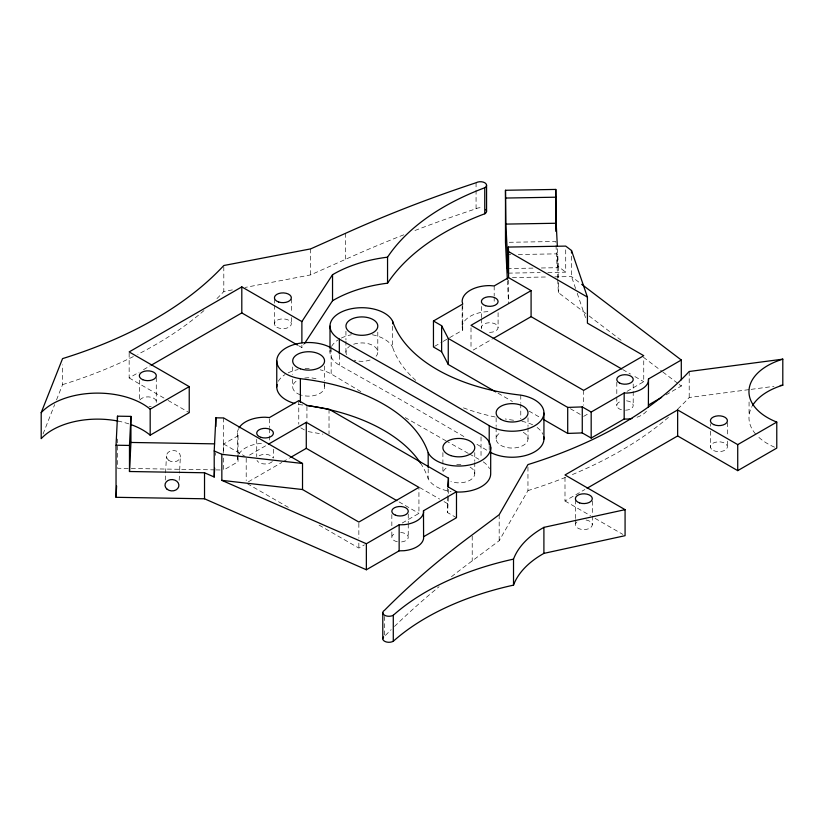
<?xml version="1.0" encoding="UTF-8"?>
<svg xmlns="http://www.w3.org/2000/svg" width="824" height="824" viewBox="0 0 824 824"><rect width="100%" height="100%" fill="white"/><g stroke="black" fill="none" stroke-linecap="round" stroke-linejoin="round"><path stroke-width="0.62" stroke-dasharray="4.12 3.09" d="M165.243 480.062L166.448 456.063M179.168 480.299L179.611 471.452M179.673 470.195L180.374 456.3M215.301 455.353L215.425 452.809M223.222 452.788L223.665 444.012L238.043 435.711L237.467 433.156A27.604 15.934 0 0 1 238.404 429.026M456.486 517.73L447.587 512.59L448.462 495.502M43.054 433.96L54.662 404.594M56.526 399.898L62.562 384.623L62.562 364.795M451.449 576.728A1091.017 629.886 0 0 1 472.214 560.886L499.179 540.719L527.957 490.599L527.957 465.828M518.327 254.503L557.323 253.844L557.518 267.707L541.162 267.985M557.518 267.707L557.323 253.844M298.546 345.668L301.883 347.594L303.974 344.401M129.152 353.177L129.152 377.948L139.091 372.211M143.51 369.657L150.133 365.835M434.547 346.379L442.127 342.001M443.219 341.373L448.637 338.242M449.719 337.613L462.728 330.105L462.728 304.087M238.043 435.711L238.043 461.728L223.665 470.03L223.665 453.921M249.538 455.095L267.337 444.816M473.233 350.056L492.155 339.138M248.426 481.752L281.798 462.48M282.91 461.842L289.595 457.989M583.66 416.377L589.232 413.174M627.054 391.328L643.75 381.697L643.75 358.152M319.094 525.125L358.852 548.084L364.414 544.87M402.246 523.024L418.932 513.393L418.932 487.375M665.998 394.861L681.294 386.034L681.294 382.315M564.996 477.457L564.996 500.992L584.875 489.518M403.791 234.809A1091.017 629.886 0 0 0 345.534 259.344L310.617 274.907L245.192 287.432M216.959 298.587A394.511 227.774 0 0 0 223.809 291.531L232.615 289.842M677.864 408.91A394.511 227.774 0 0 0 689.204 397.508L749.912 389.505M751.179 389.34L773.942 386.343M509.253 242.287L555.798 241.504L557.663 278.543M506.997 254.688L510.777 254.626M507.203 268.552L534.879 268.088M508.336 273.135L540.214 272.6M547.867 272.466L565.717 272.167L565.717 249.827M512.415 277.564L548.393 276.957M554.809 276.854L571.516 276.576L580.663 283.528M214.714 469.876L117.502 468.248L117.502 439.038M215.991 469.907L222.387 470.01M308.166 431.601L322.884 434.155M330.28 349.726A31.868 18.396 0 0 0 339.334 365.135L402.534 400.752L464.664 436.998M469.371 453.973L478.909 459.287M468.31 453.385L447.205 441.54M446.144 440.943L405.326 417.644M622.759 369.574L630.494 374.044M634.913 376.589L643.75 381.697M570.414 408.735L581.456 415.111M498.036 393.202L512.404 401.504M528.998 411.083L541.162 418.108M564.996 500.992L590.581 515.762M595.031 518.337L622.851 534.395M419.704 487.571L439.614 499.066M444.033 501.62L448.462 504.175M300.812 427.852L304.89 430.21M399.053 501.909L418.932 513.393M129.152 377.948L166.984 399.794M168.096 400.433L189.232 412.639M223.665 444.012L245.119 456.403M247.303 483.678L290.378 508.542M360.85 391.637L331.155 373.931A31.868 18.396 0 0 0 320.268 369.822M476.952 444.311L488.189 451.047M557.467 248.735L558.363 266.574L565.717 272.167M557.724 279.82L558.363 292.592L588.068 315.18M589.098 315.952L621.883 340.868M643.389 357.225L661.837 371.233M662.856 372.015L678.224 383.696M679.244 384.468L681.294 386.034M575.595 288.524L571.516 276.576L571.516 255.471M577.222 293.293L586.194 319.578M462.151 306.487L462.151 327.55L462.728 330.105M237.467 455.456L238.043 461.728M507.409 280.665L508.501 302.367M749.067 402.03L749.067 415.656M727.355 422.619L727.355 436.246M727.355 441.201L727.355 446.155M710.463 423.773L710.463 426.255M710.463 431.209L710.463 447.319M689.204 371.49L689.204 397.508M633.203 384.066L633.203 390.257M633.203 391.493L633.203 405.12M616.805 382.295L616.805 395.922M616.805 397.158L616.805 405.83M592.301 501.167L592.301 514.804M592.301 516.04L592.301 524.713M583.66 390.37L583.66 405.233M575.389 499.931L575.389 518.512M575.389 519.759L575.389 524.713M558.363 266.574L558.363 277.729M558.363 282.683L558.363 292.592M528.009 417.789L528.009 426.451M528.009 427.697L528.009 438.842M520.778 395.129L520.778 402.565M520.778 403.801L520.778 418.674M508.562 280.108L508.562 302.408M499.179 514.701L499.179 540.719M498.087 312.677L498.087 327.55M496.141 417.789L496.141 426.451M496.141 427.697L496.141 438.842M494.184 285.928L494.184 295.847M494.184 297.083L494.184 303.273M489.209 445.465L489.209 450.419M481.412 306.487L481.412 317.631M481.412 318.878L481.412 327.55M481.031 436.926L481.031 457.989M476.066 182.743L476.066 188.933M476.066 190.169L476.066 208.75A1091.017 629.886 0 0 0 412.494 231.431M474.768 452.603L474.768 461.275M474.768 462.511L474.768 473.666M472.214 536.105L472.214 560.886M471.009 327.808L471.009 348.861M448.462 489.312L448.462 494.266M447.587 487.808L447.587 495.245M447.587 496.481L447.587 512.59M442.9 452.603L442.9 472.42M428.181 468.774L428.181 478.682A31.868 18.396 0 0 0 451.037 491.495M408.241 514.073L408.241 522.746M408.241 523.982L408.241 537.609M392.646 326.304L392.646 347.368A161.586 93.287 0 0 0 416.851 381.327M391.843 514.609L391.843 525.753M391.843 531.954L391.843 536.908M384.592 616.424L384.592 635.005M377.794 332.144L377.794 351.961M358.852 523.302L358.852 538.165M358.852 543.119L358.852 548.084M345.936 331.227L345.936 339.9M345.936 341.136L345.936 352.281M345.534 233.326L345.534 259.344M339.334 355.226L339.334 365.135M331.155 347.913L331.155 373.931M330.002 349.644L330.002 352.126M329.023 409.209L329.023 433.98M324.553 366.041L324.553 380.904M324.553 382.151L324.553 387.105M310.617 248.9L310.617 274.907M306.93 406.603L306.93 421.476M301.883 345.122L301.883 347.594M298.772 400.649L298.772 424.195M292.695 366.958L292.695 374.395M292.695 379.349L292.695 386.786M291.346 299.019L291.346 312.646M291.346 317.601L291.346 323.791M274.433 299.019L274.433 303.974M274.433 305.21L274.433 323.791M273.403 449.255L273.403 457.928M269.5 418.798L269.5 427.471M269.5 428.707L269.5 442.334M256.728 439.347L256.728 456.692M246.201 458.257L246.201 480.557M237.467 433.156L237.467 454.22M223.809 266.749L223.809 291.531M223.665 417.953L223.665 452.685M156.272 377.577L156.272 402.349M139.38 380.132L139.38 401.185M646.469 411.207A23.649 13.658 0 0 1 635.428 417.737M462.151 327.55A27.604 15.934 0 0 1 489.755 311.616M481.69 328.797A8.343 4.81 0 0 1 489.023 322.751A8.343 4.81 0 0 1 498.057 327.962A8.343 4.81 0 0 1 487.592 332.196M626.539 400.814A8.219 4.748 0 0 1 633.213 405.748A8.219 4.748 0 0 1 625.612 410.208M621.43 409.755A8.219 4.748 0 0 1 616.795 405.212A8.219 4.748 0 0 1 622.285 400.989M668.46 417.346A394.511 227.774 0 0 1 570.064 475.53M565.542 477.353A394.511 227.774 0 0 1 527.957 490.599M385.405 635.417A1091.017 629.886 0 0 1 391.163 629.691M394.5 626.436A1091.017 629.886 0 0 1 439.038 586.729M774.56 447.185A63.788 36.822 0 0 1 756.999 435.566M755.546 433.97A63.788 36.822 0 0 1 752.054 406.387M586.029 519.995A8.456 4.882 0 0 1 591.508 526.773A8.456 4.882 0 0 1 578.994 528.709A8.456 4.882 0 0 1 577.861 521.262M203.961 310.596A394.511 227.774 0 0 1 137.814 354.341M133.344 356.586A394.511 227.774 0 0 1 62.562 384.623M476.066 208.75A6.149 3.543 0 0 1 482.009 207.833M117.884 421.054A63.788 36.822 0 0 1 129.337 424.041M139.925 399.949A8.508 4.913 0 0 1 150.977 397.209A8.508 4.913 0 0 1 155.726 403.595M151.173 406.284A8.508 4.913 0 0 1 149.041 406.634M237.467 459.174A27.604 15.934 0 0 1 238.404 455.044M238.929 454.055A27.604 15.934 0 0 1 263.865 443.25M272.291 461.574A8.343 4.81 0 0 1 263.979 463.943A8.343 4.81 0 0 1 257.006 460.42M259.169 455.765A8.343 4.81 0 0 1 273.125 457.928M400.66 532.52A8.219 4.748 0 0 1 408.251 536.99A8.219 4.748 0 0 1 401.576 541.924M397.333 541.739A8.219 4.748 0 0 1 391.833 537.526A8.219 4.748 0 0 1 396.468 532.984M302.789 404.996A161.586 93.287 0 0 0 300.379 404.708A31.868 18.396 0 0 1 296.99 404.069M420.539 463.15A161.586 93.287 0 0 1 428.181 478.682M483.297 461.873A31.868 18.396 0 0 1 489.487 468.64M278.316 381.265A31.868 18.396 0 0 1 284.95 374.632M288.142 372.85A31.868 18.396 0 0 1 298.113 369.574M305.065 368.658A31.868 18.396 0 0 1 312.193 368.658M324.089 384.715A15.934 9.198 0 0 1 318.517 394.15A15.934 9.198 0 0 1 301.327 395.118M300.42 394.83A15.934 9.198 0 0 1 297.557 380.327M304.777 378.02A15.934 9.198 0 0 1 316.838 379.061M470.102 467.157A15.934 9.198 0 0 1 471.472 479.259A15.934 9.198 0 0 1 450.862 481.628M443.446 471.276A15.934 9.198 0 0 1 447.566 467.157M456.753 464.54A15.934 9.198 0 0 1 460.915 464.54M513.558 420.25A161.586 93.287 0 0 1 505.225 418.963M495.111 417.006A161.586 93.287 0 0 1 463.006 407.684M521.901 421.342A31.868 18.396 0 0 1 532.922 424.927M537.124 427.481A31.868 18.396 0 0 1 542.975 434.351M331.557 346.441A31.868 18.396 0 0 1 338.19 339.807M341.383 338.036A31.868 18.396 0 0 1 351.354 334.76M372.386 334.76A31.868 18.396 0 0 1 392.646 347.368M353.661 344.236A15.934 9.198 0 0 1 372.932 345.503A15.934 9.198 0 0 1 375.806 356.586M370.079 360.006A15.934 9.198 0 0 1 354.145 360.17M346.554 354.66A15.934 9.198 0 0 1 349.489 346.338M523.343 432.343A15.934 9.198 0 0 1 523.343 445.351A15.934 9.198 0 0 1 500.807 445.351A15.934 9.198 0 0 1 500.807 432.343M713.646 450.594A8.508 4.913 0 0 0 727.324 447.432A8.508 4.913 0 0 0 715.747 442.179A8.508 4.913 0 0 0 713.646 450.594M276.905 327.241A8.456 4.882 0 0 0 291.057 325.058A8.456 4.882 0 0 0 280.696 319.073A8.456 4.882 0 0 0 276.905 327.241M168.487 460.122A6.963 5.686 2.9 0 0 180.137 457.763A6.963 5.686 2.9 0 0 171.608 450.656A6.963 5.686 2.9 0 0 168.487 460.122"/><path stroke-width="1.24" d="M423.484 536.784L456.486 517.73L456.486 491.712L423.484 510.767L423.598 538.484A23.649 13.658 0 0 1 404.079 550.71L399.146 550.834L366.361 569.755L204.527 498.788L116.04 497.305L116.04 445.218L117.502 416.172L130.944 416.398L130.944 442.457L129.481 471.513L204.527 472.77L214.209 477.014L214.662 468.094M116.04 497.305L116.606 485.933M129.481 471.513L129.481 445.444L130.944 416.398M214.209 477.014L214.209 450.955L215.878 417.82L223.665 417.953L302.521 463.479L302.521 489.538L358.852 522.066L418.932 487.375L306.281 422.331L268.449 444.177M581.682 284.301L681.294 360.016L648.509 378.947L648.313 381.79A23.649 13.658 0 0 1 627.136 393.058L624.18 392.986L591.179 412.041L582.269 406.912L567.705 407.406L448.266 338.458L441.623 325.707L433.455 320.989L433.455 347.007L441.623 351.724L448.266 364.476L495.821 391.925M648.375 406.86L648.509 378.947M238.929 428.037A27.604 15.934 0 0 1 265.071 417.222L269.5 417.552L298.772 400.649L306.93 405.367L329.023 409.209L448.462 478.157L447.587 486.572L456.486 491.712M117.884 421.054A63.788 36.822 0 0 0 41.2 438.656L41.2 412.639L62.562 358.605A394.511 227.774 0 0 0 223.809 265.513L310.617 248.9L345.534 233.326A1091.017 629.886 0 0 1 476.066 182.743A6.149 3.543 0 0 1 484.759 182.743A6.149 3.543 0 0 1 484.759 187.759L484.759 213.777A249.219 143.891 0 0 0 387.548 283.188A108.521 62.655 0 0 0 332.536 300.739L304.674 343.34M301.883 342.64L301.883 321.576L332.536 274.722A108.521 62.655 0 0 1 387.548 257.17A249.219 143.891 0 0 1 484.759 187.759M301.883 321.576L241.803 286.896L129.152 351.93L189.232 386.621L189.232 412.639L150.184 435.185A63.788 36.822 0 0 0 130.511 424.442M151.245 365.197L241.803 312.914L297.433 345.029M41.2 412.639A63.788 36.822 0 0 1 150.184 409.168L189.232 386.621M433.455 320.989L462.728 304.087L462.151 301.533A27.604 15.934 0 0 1 489.755 285.598L494.184 285.928L508.562 277.626L531.089 290.635L531.089 316.653L621.656 368.936M531.089 290.635L471.009 325.326L583.66 390.37L643.75 355.68L587.419 323.152L587.419 297.093L571.516 250.506L565.717 246.108L508.336 247.066L508.336 273.135L505.874 224.097L505.483 190.272L555.798 189.427L556.19 223.252L557.343 246.191M493.267 338.499L531.089 316.653M290.707 457.341L306.281 448.349L396.849 500.642M214.209 450.955L221.841 454.302L221.841 480.361L366.361 543.747L399.146 524.816L404.079 524.692A23.649 13.658 0 0 0 423.598 512.476L423.484 510.767M543.376 419.385L567.705 433.424L582.269 432.919L591.179 438.059L624.18 419.004L627.136 419.076A23.649 13.658 0 0 0 631.987 418.52M648.509 404.965L661.62 397.384M625.076 509.665L543.902 527.36A108.521 62.655 0 0 0 513.517 559.115A249.219 143.891 0 0 0 393.285 615.25A6.149 3.543 0 0 1 384.592 615.25A6.149 3.543 0 0 1 384.592 610.224A1091.017 629.886 0 0 1 472.214 534.869L499.179 514.701L527.957 464.582A394.511 227.774 0 0 0 689.204 371.49L782.8 359.161A63.788 36.822 0 0 0 776.774 422.084L737.727 444.62L677.647 409.94L564.996 474.974L625.076 509.665L625.076 535.682L543.902 553.378A108.521 62.655 0 0 0 513.517 585.133A249.219 143.891 0 0 0 393.285 641.257A6.149 3.543 0 0 1 385.199 641.566A6.149 3.543 0 0 1 383.613 636.983M587.079 488.241L677.647 435.947L737.727 470.638L776.774 448.091L776.774 422.084M780.266 385.508L782.8 385.179L782.8 359.161M505.874 198.038L556.19 197.194M505.874 224.097L556.19 223.252M130.944 442.457L214.59 443.858M116.04 445.218L129.481 445.444M221.841 454.302L302.521 463.479M221.841 480.361L302.521 489.538M339.334 339.117L415.038 381.934L489.209 425.648A31.868 18.396 0 0 0 539.432 422.259A31.868 18.396 0 0 0 520.778 395.129A161.586 93.287 0 0 1 392.646 321.35A31.868 18.396 0 0 0 345.936 310.174A31.868 18.396 0 0 0 339.334 339.117L339.334 353.98M508.336 247.066L508.562 251.567L587.419 297.093M507.337 279.387L505.483 242.349L505.483 190.272M737.727 444.62L737.727 470.638M681.294 360.016L681.294 379.833M677.647 409.94L677.647 435.947M624.18 392.986L624.18 419.004M591.179 412.041L591.179 438.059M582.269 406.912L582.269 432.919M571.516 250.506L571.516 252.989M567.705 407.406L567.705 433.424M555.798 189.427L555.798 231.348M543.933 413.102L543.933 439.12M543.902 527.36L543.902 553.378M513.517 559.115L513.517 585.133M508.562 251.567L508.562 277.626M490.692 447.37L490.692 473.388A31.868 18.396 0 0 1 455.734 491.969M489.209 425.648L489.209 444.229M486.562 185.245L486.562 211.263M448.462 478.157L448.462 486.829M448.266 338.458L448.266 364.476M441.623 325.707L441.623 351.724M428.181 452.664A31.868 18.396 0 0 0 475.17 463.438A31.868 18.396 0 0 0 481.031 434.444L405.326 391.627L331.155 347.913A31.868 18.396 0 0 0 281.036 351.724A31.868 18.396 0 0 0 300.379 378.69A161.586 93.287 0 0 1 428.181 452.664L428.181 467.538M399.146 524.816L399.146 550.834M393.285 615.25L393.285 641.257M392.646 321.35L392.646 323.822M387.548 257.17L387.548 283.188M382.789 612.737L382.789 638.755M366.361 543.747L366.361 569.755M332.536 274.722L332.536 300.739M330.002 326.108L330.002 348.408M306.281 422.331L306.281 448.349M300.379 378.69L300.379 402.236M276.761 360.922L276.761 386.94M241.803 286.896L241.803 312.914M215.878 417.82L215.878 426.513M204.527 472.77L204.527 498.788M150.184 409.168L150.184 435.185M117.502 416.172L117.502 418.716M752.631 405.387A63.788 36.822 0 0 1 782.8 385.179M485.738 209.492A6.149 3.543 0 0 1 484.759 213.777M306.394 405.459A161.586 93.287 0 0 1 420.539 463.15M294.796 403.513A31.868 18.396 0 0 1 277.039 384.54M543.727 436.71A31.868 18.396 0 0 1 526.361 455.291A31.868 18.396 0 0 1 490.198 452.222M506.904 256.264L507.203 268.552L506.997 254.688L506.904 256.264M619.638 383.057A8.219 4.748 0 0 0 633.079 380.348A8.219 4.748 0 0 0 622.285 374.982A8.219 4.748 0 0 0 619.638 383.057M485.583 305.704A8.343 4.81 0 0 0 498.087 301.533A8.343 4.81 0 0 0 485.583 297.361A8.343 4.81 0 0 0 485.583 305.704M579.612 502.918A8.456 4.882 0 0 0 592.301 498.695A8.456 4.882 0 0 0 579.612 494.462A8.456 4.882 0 0 0 579.612 502.918M713.646 424.576A8.508 4.913 0 0 0 727.324 421.414A8.508 4.913 0 0 0 715.747 416.161A8.508 4.913 0 0 0 713.646 424.576M278.656 302.006A8.456 4.882 0 0 0 291.346 297.773A8.456 4.882 0 0 0 278.656 293.55A8.456 4.882 0 0 0 278.656 302.006M142.727 379.689A8.508 4.913 0 0 0 156.272 376.331A8.508 4.913 0 0 0 144.468 371.243A8.508 4.913 0 0 0 142.727 379.689M395.417 515.165A8.219 4.748 0 0 0 408.241 511.591A8.219 4.748 0 0 0 396.468 506.966A8.219 4.748 0 0 0 395.417 515.165M260.899 437.328A8.343 4.81 0 0 0 273.403 433.156A8.343 4.81 0 0 0 260.899 428.985A8.343 4.81 0 0 0 260.899 437.328M167.025 489.168A6.963 5.686 2.9 0 0 178.674 486.819A6.963 5.686 2.9 0 0 170.146 479.712A6.963 5.686 2.9 0 0 167.025 489.168M300.42 368.812A15.934 9.198 0 0 0 324.553 361.087A15.934 9.198 0 0 0 300.904 352.878A15.934 9.198 0 0 0 300.42 368.812M450.862 455.61A15.934 9.198 0 0 0 474.768 447.648A15.934 9.198 0 0 0 450.862 439.676A15.934 9.198 0 0 0 450.862 455.61M350.797 332.721A15.934 9.198 0 0 0 377.33 328.333A15.934 9.198 0 0 0 357.472 317.271A15.934 9.198 0 0 0 350.797 332.721M500.807 419.334A15.934 9.198 0 0 0 527.463 415.214A15.934 9.198 0 0 0 507.955 403.945A15.934 9.198 0 0 0 500.807 419.334"/></g></svg>
